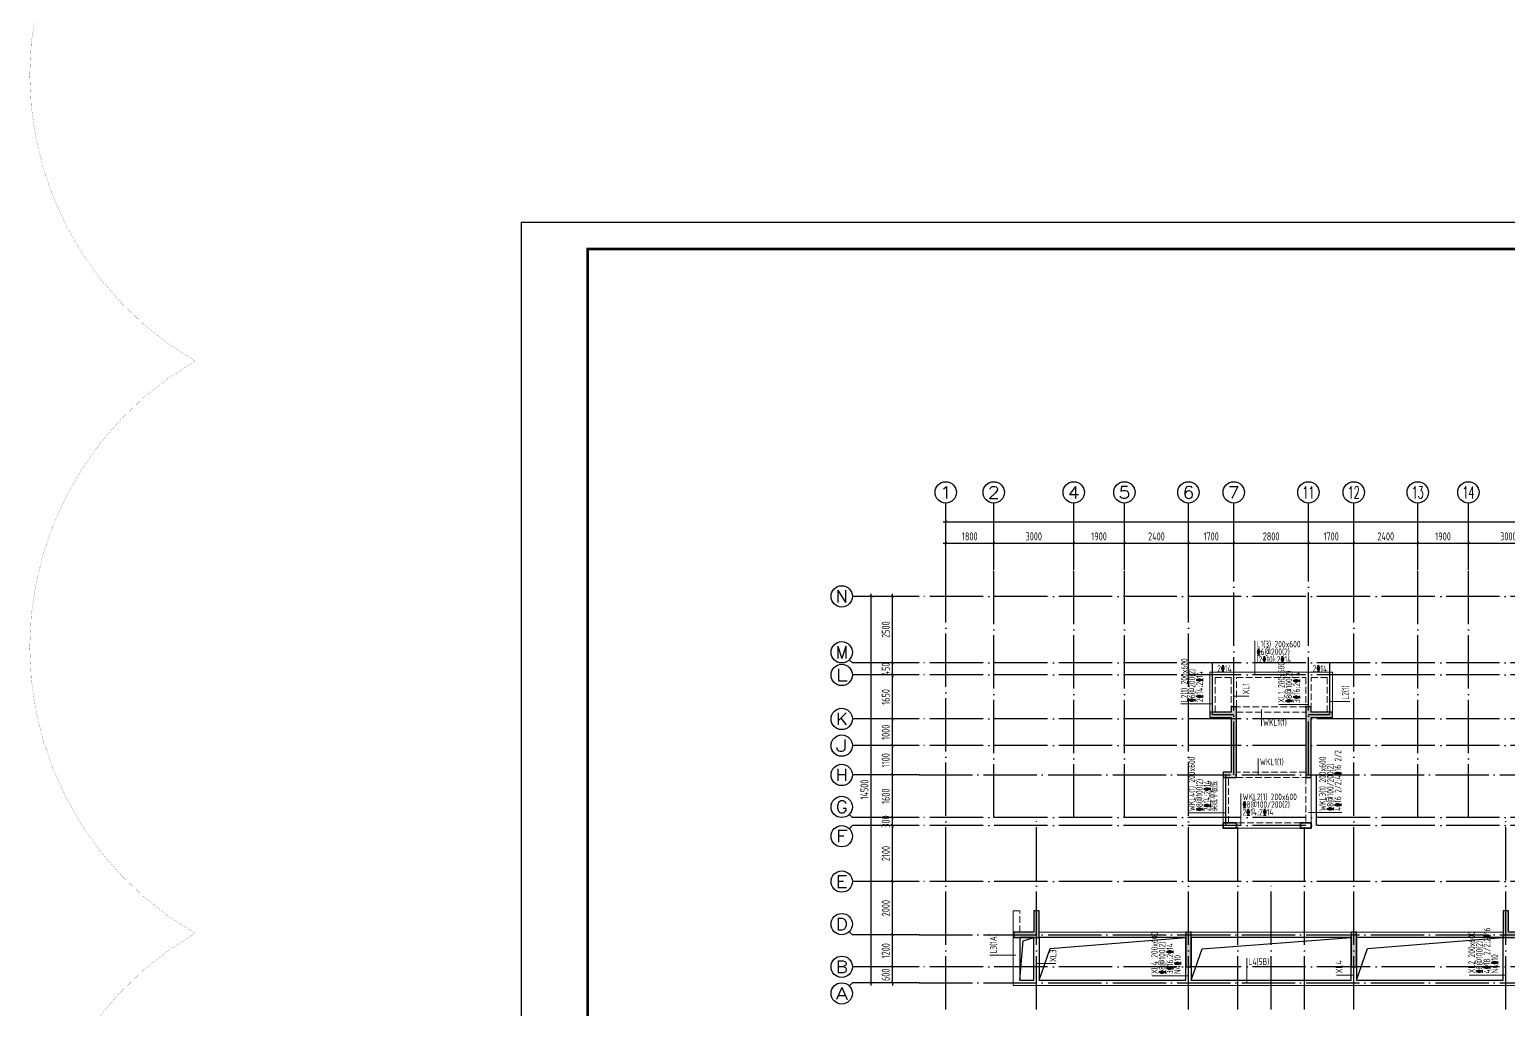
# Model space of a CAD drawing. Extents: x 826826 to 1642106, y -156213 to 399140.
# Drawn here: x 1366577 to 1422033, y -88433 to -51666 of the extents above; entities that cross this region are included whole.
import ezdxf
from ezdxf.enums import TextEntityAlignment as Align

# ---------------------------------------------------------------- set-up
doc = ezdxf.new("R2010")
doc.units = 0
doc.header["$LTSCALE"] = 1000
doc.linetypes.add('DASH', pattern=[0.35, 0.25, -0.1])
doc.linetypes.add('DOTE', pattern=[2.42, 2, -0.2, 0.02, -0.2])
doc.layers.get('0').update_dxf_attribs({"linetype": 'CONTINUOUS'})
doc.layers.get('DEFPOINTS').update_dxf_attribs({"linetype": 'CONTINUOUS'})
for name, color, linetype in [('-TK', 7, 'CONTINUOUS'), ('A-AXIS', 1, 'CONTINUOUS'), ('A-DOTE', 10, 'DOTE'), ('AXIS_TEXT', 4, 'CONTINUOUS'), ('S-D洞口', 4, 'CONTINUOUS'), ('S-L主梁线', 4, 'DASH'), ('S-L梁编号', 6, 'CONTINUOUS'), ('S-L梁配筋', 7, 'CONTINUOUS'), ('S-Q墙填充', 252, 'CONTINUOUS'), ('S-Q墙实线', 6, 'CONTINUOUS'), ('S-Y一般标注', 3, 'CONTINUOUS'), ('S-Z柱实线', 6, 'CONTINUOUS'), ('审核', 1, 'CONTINUOUS')]:
    doc.layers.add(name, color=color, linetype=linetype)
doc.styles.add('_TCH_AXIS', font='COMPLEX', dxfattribs={"bigfont": 'GBCBIG'})
doc.styles.add('COMPLEX', font='COMPLEX')
doc.styles.add('TSSD_DIMENSION', font='Tssdeng.shx', dxfattribs={"width": 0.7, "bigfont": 'tssdchn.shx'})
doc.styles.add('TSSD_REIN', font='tssdeng.shx', dxfattribs={"width": 0.7, "height": 300, "bigfont": 'tssdchn.shx'})
doc.dimstyles.new('TSSD_100_100$0', dxfattribs={"dimtxt": 300, "dimasz": 80, "dimexe": 100, "dimexo": 250, "dimgap": 100, "dimtad": 1, "dimdec": 0, "dimzin": 0, "dimdsep": 46, "dimtxsty": 'TSSD_DIMENSION', "dimblk": 'ARCHTICK', "dimcen": 0, "dimdle": 100, "dimclrd": 3, "dimclre": 3, "dimclrt": 7, "dimadec": 0, "dimazin": 0, "dimtfac": 1, "dimtdec": 0, "dimtix": 1, "dimtmove": 2, "dimatfit": 3, "dimldrblk": 'ARCHTICK', "dimfxl": 0, "dimtolj": 1, "dimtzin": 0, "dimarcsym": 0})

# ---------------------------------------------------------------- blocks, each defined once
blk = doc.blocks.new('_ArchTick')
at = {"color": 0, "linetype": 'ByBlock', "const_width": 0.15}
blk.add_lwpolyline([(-0.5, -0.5), (0.5, 0.5)], dxfattribs=at)
blk = doc.blocks.new('*D888')
at = {"layer": 'DEFPOINTS', "color": 0}
for p in [(2300, 4900), (3300, 4900), (3300, 4300)]:
    blk.add_point(p, dxfattribs=at)
at = {"layer": 'S-Y一般标注', "color": 0, "lineweight": -2}
for p, q in [((2300, 4900), (2300, 5000)), ((3050, 4900), (2200, 4900)), ((2300, 4300), (2300, 4900)), ((3050, 4300), (2200, 4300)), ((2300, 4300), (2300, 4200))]:
    blk.add_line(p, q, dxfattribs=at)
at = {"layer": 'S-Y一般标注', "color": 0, "lineweight": -2, "xscale": 100, "yscale": 100, "zscale": 100}
for p, rotation in [((2300, 4900), 270), ((2300, 4300), 90)]:
    blk.add_blockref('_ArchTick', p, dxfattribs=dict(at, rotation=rotation))
at = {"layer": 'S-Y一般标注', "color": 7, "insert": (2050, 4600), "char_height": 300, "attachment_point": 5, "rotation": 90, "style": 'TSSD_DIMENSION'}
blk.add_mtext('\\A1;600', dxfattribs=at)
blk = doc.blocks.new('*D889')
at = {"layer": 'DEFPOINTS', "color": 0}
for p in [(2300, 6100), (3300, 6100), (3300, 4900)]:
    blk.add_point(p, dxfattribs=at)
at = {"layer": 'S-Y一般标注', "color": 0, "lineweight": -2}
for p, q in [((2300, 4800), (2300, 6200)), ((3050, 6100), (2200, 6100)), ((3050, 4900), (2200, 4900))]:
    blk.add_line(p, q, dxfattribs=at)
at = {"layer": 'S-Y一般标注', "color": 0, "lineweight": -2, "xscale": 100, "yscale": 100, "zscale": 100}
for p, rotation in [((2300, 6100), 90), ((2300, 4900), 270)]:
    blk.add_blockref('_ArchTick', p, dxfattribs=dict(at, rotation=rotation))
at = {"layer": 'S-Y一般标注', "color": 7, "insert": (2050, 5500), "char_height": 300, "attachment_point": 5, "rotation": 90, "style": 'TSSD_DIMENSION'}
blk.add_mtext('\\A1;1200', dxfattribs=at)
blk = doc.blocks.new('*D890')
at = {"layer": 'DEFPOINTS', "color": 0}
for p in [(2300, 8100), (3300, 8100), (3300, 6100)]:
    blk.add_point(p, dxfattribs=at)
at = {"layer": 'S-Y一般标注', "color": 0, "lineweight": -2}
for p, q in [((3050, 8100), (2200, 8100)), ((2300, 6000), (2300, 8200)), ((3050, 6100), (2200, 6100))]:
    blk.add_line(p, q, dxfattribs=at)
at = {"layer": 'S-Y一般标注', "color": 0, "lineweight": -2, "xscale": 100, "yscale": 100, "zscale": 100}
for p, rotation in [((2300, 8100), 90), ((2300, 6100), 270)]:
    blk.add_blockref('_ArchTick', p, dxfattribs=dict(at, rotation=rotation))
at = {"layer": 'S-Y一般标注', "color": 7, "insert": (2050, 7100), "char_height": 300, "attachment_point": 5, "rotation": 90, "style": 'TSSD_DIMENSION'}
blk.add_mtext('\\A1;2000', dxfattribs=at)
blk = doc.blocks.new('*D891')
at = {"layer": 'DEFPOINTS', "color": 0}
for p in [(2300, 10200), (3300, 10200), (3300, 8100)]:
    blk.add_point(p, dxfattribs=at)
at = {"layer": 'S-Y一般标注', "color": 0, "lineweight": -2}
for p, q in [((3050, 10200), (2200, 10200)), ((2300, 8000), (2300, 10300)), ((3050, 8100), (2200, 8100))]:
    blk.add_line(p, q, dxfattribs=at)
at = {"layer": 'S-Y一般标注', "color": 0, "lineweight": -2, "xscale": 100, "yscale": 100, "zscale": 100}
for p, rotation in [((2300, 10200), 90), ((2300, 8100), 270)]:
    blk.add_blockref('_ArchTick', p, dxfattribs=dict(at, rotation=rotation))
at = {"layer": 'S-Y一般标注', "color": 7, "insert": (2050, 9150), "char_height": 300, "attachment_point": 5, "rotation": 90, "style": 'TSSD_DIMENSION'}
blk.add_mtext('\\A1;2100', dxfattribs=at)
blk = doc.blocks.new('*D892')
at = {"layer": 'DEFPOINTS', "color": 0}
for p in [(2300, 10500), (3300, 10500), (3300, 10200)]:
    blk.add_point(p, dxfattribs=at)
at = {"layer": 'S-Y一般标注', "color": 0, "lineweight": -2}
for p, q in [((2300, 10500), (2300, 10600)), ((3050, 10500), (2200, 10500)), ((3050, 10200), (2200, 10200)), ((2300, 10200), (2300, 10500)), ((2300, 10200), (2300, 10100))]:
    blk.add_line(p, q, dxfattribs=at)
at = {"layer": 'S-Y一般标注', "color": 0, "lineweight": -2, "xscale": 100, "yscale": 100, "zscale": 100}
for p, rotation in [((2300, 10500), 270), ((2300, 10200), 90)]:
    blk.add_blockref('_ArchTick', p, dxfattribs=dict(at, rotation=rotation))
at = {"layer": 'S-Y一般标注', "color": 7, "insert": (2050, 10350), "char_height": 300, "attachment_point": 5, "rotation": 90, "style": 'TSSD_DIMENSION'}
blk.add_mtext('\\A1;300', dxfattribs=at)
blk = doc.blocks.new('*D893')
at = {"layer": 'DEFPOINTS', "color": 0}
for p in [(2300, 12100), (3300, 12100), (3300, 10500)]:
    blk.add_point(p, dxfattribs=at)
at = {"layer": 'S-Y一般标注', "color": 0, "lineweight": -2}
for p, q in [((3050, 12100), (2200, 12100)), ((2300, 10400), (2300, 12200)), ((3050, 10500), (2200, 10500))]:
    blk.add_line(p, q, dxfattribs=at)
at = {"layer": 'S-Y一般标注', "color": 0, "lineweight": -2, "xscale": 100, "yscale": 100, "zscale": 100}
for p, rotation in [((2300, 12100), 90), ((2300, 10500), 270)]:
    blk.add_blockref('_ArchTick', p, dxfattribs=dict(at, rotation=rotation))
at = {"layer": 'S-Y一般标注', "color": 7, "insert": (2050, 11300), "char_height": 300, "attachment_point": 5, "rotation": 90, "style": 'TSSD_DIMENSION'}
blk.add_mtext('\\A1;1600', dxfattribs=at)
blk = doc.blocks.new('*D894')
at = {"layer": 'DEFPOINTS', "color": 0}
for p in [(2300, 13200), (3300, 13200), (3300, 12100)]:
    blk.add_point(p, dxfattribs=at)
at = {"layer": 'S-Y一般标注', "color": 0, "lineweight": -2}
for p, q in [((3050, 13200), (2200, 13200)), ((2300, 12000), (2300, 13300)), ((3050, 12100), (2200, 12100))]:
    blk.add_line(p, q, dxfattribs=at)
at = {"layer": 'S-Y一般标注', "color": 0, "lineweight": -2, "xscale": 100, "yscale": 100, "zscale": 100}
for p, rotation in [((2300, 13200), 90), ((2300, 12100), 270)]:
    blk.add_blockref('_ArchTick', p, dxfattribs=dict(at, rotation=rotation))
at = {"layer": 'S-Y一般标注', "color": 7, "insert": (2050, 12650), "char_height": 300, "attachment_point": 5, "rotation": 90, "style": 'TSSD_DIMENSION'}
blk.add_mtext('\\A1;1100', dxfattribs=at)
blk = doc.blocks.new('*D895')
at = {"layer": 'DEFPOINTS', "color": 0}
for p in [(2300, 14200), (3300, 14200), (3300, 13200)]:
    blk.add_point(p, dxfattribs=at)
at = {"layer": 'S-Y一般标注', "color": 0, "lineweight": -2}
for p, q in [((3050, 14200), (2200, 14200)), ((2300, 13100), (2300, 14300)), ((3050, 13200), (2200, 13200))]:
    blk.add_line(p, q, dxfattribs=at)
at = {"layer": 'S-Y一般标注', "color": 0, "lineweight": -2, "xscale": 100, "yscale": 100, "zscale": 100}
for p, rotation in [((2300, 14200), 90), ((2300, 13200), 270)]:
    blk.add_blockref('_ArchTick', p, dxfattribs=dict(at, rotation=rotation))
at = {"layer": 'S-Y一般标注', "color": 7, "insert": (2050, 13700), "char_height": 300, "attachment_point": 5, "rotation": 90, "style": 'TSSD_DIMENSION'}
blk.add_mtext('\\A1;1000', dxfattribs=at)
blk = doc.blocks.new('*D896')
at = {"layer": 'DEFPOINTS', "color": 0}
for p in [(2300, 15850), (3300, 15850), (3300, 14200)]:
    blk.add_point(p, dxfattribs=at)
at = {"layer": 'S-Y一般标注', "color": 0, "lineweight": -2}
for p, q in [((3050, 15850), (2200, 15850)), ((2300, 14100), (2300, 15950)), ((3050, 14200), (2200, 14200))]:
    blk.add_line(p, q, dxfattribs=at)
at = {"layer": 'S-Y一般标注', "color": 0, "lineweight": -2, "xscale": 100, "yscale": 100, "zscale": 100}
for p, rotation in [((2300, 15850), 90), ((2300, 14200), 270)]:
    blk.add_blockref('_ArchTick', p, dxfattribs=dict(at, rotation=rotation))
at = {"layer": 'S-Y一般标注', "color": 7, "insert": (2050, 15025), "char_height": 300, "attachment_point": 5, "rotation": 90, "style": 'TSSD_DIMENSION'}
blk.add_mtext('\\A1;1650', dxfattribs=at)
blk = doc.blocks.new('*D897')
at = {"layer": 'DEFPOINTS', "color": 0}
for p in [(2300, 16300), (3300, 16300), (3300, 15850)]:
    blk.add_point(p, dxfattribs=at)
at = {"layer": 'S-Y一般标注', "color": 0, "lineweight": -2}
for p, q in [((3050, 16300), (2200, 16300)), ((2300, 16300), (2300, 16400)), ((2300, 15850), (2300, 16300)), ((3050, 15850), (2200, 15850)), ((2300, 15850), (2300, 15750))]:
    blk.add_line(p, q, dxfattribs=at)
at = {"layer": 'S-Y一般标注', "color": 0, "lineweight": -2, "xscale": 100, "yscale": 100, "zscale": 100}
for p, rotation in [((2300, 16300), 270), ((2300, 15850), 90)]:
    blk.add_blockref('_ArchTick', p, dxfattribs=dict(at, rotation=rotation))
at = {"layer": 'S-Y一般标注', "color": 7, "insert": (2050, 16075), "char_height": 300, "attachment_point": 5, "rotation": 90, "style": 'TSSD_DIMENSION'}
blk.add_mtext('\\A1;450', dxfattribs=at)
blk = doc.blocks.new('*D898')
at = {"layer": 'DEFPOINTS', "color": 0}
for p in [(2300, 18800), (3300, 18800), (3300, 16300)]:
    blk.add_point(p, dxfattribs=at)
at = {"layer": 'S-Y一般标注', "color": 0, "lineweight": -2}
for p, q in [((2300, 16200), (2300, 18900)), ((3050, 18800), (2200, 18800)), ((3050, 16300), (2200, 16300))]:
    blk.add_line(p, q, dxfattribs=at)
at = {"layer": 'S-Y一般标注', "color": 0, "lineweight": -2, "xscale": 100, "yscale": 100, "zscale": 100}
for p, rotation in [((2300, 18800), 90), ((2300, 16300), 270)]:
    blk.add_blockref('_ArchTick', p, dxfattribs=dict(at, rotation=rotation))
at = {"layer": 'S-Y一般标注', "color": 7, "insert": (2050, 17550), "char_height": 300, "attachment_point": 5, "rotation": 90, "style": 'TSSD_DIMENSION'}
blk.add_mtext('\\A1;2500', dxfattribs=at)
blk = doc.blocks.new('*D899')
at = {"layer": 'DEFPOINTS', "color": 0}
for p in [(1500, 18800), (3300, 18800), (3300, 4300)]:
    blk.add_point(p, dxfattribs=at)
at = {"layer": 'S-Y一般标注', "color": 0, "lineweight": -2}
for p, q in [((1500, 4200), (1500, 18900)), ((3050, 18800), (1400, 18800)), ((3050, 4300), (1400, 4300))]:
    blk.add_line(p, q, dxfattribs=at)
at = {"layer": 'S-Y一般标注', "color": 0, "lineweight": -2, "xscale": 100, "yscale": 100, "zscale": 100}
for p, rotation in [((1500, 18800), 90), ((1500, 4300), 270)]:
    blk.add_blockref('_ArchTick', p, dxfattribs=dict(at, rotation=rotation))
at = {"layer": 'S-Y一般标注', "color": 7, "insert": (1250, 11550), "char_height": 300, "attachment_point": 5, "rotation": 90, "style": 'TSSD_DIMENSION'}
blk.add_mtext('\\A1;14500', dxfattribs=at)
blk = doc.blocks.new('*D900')
at = {"layer": 'DEFPOINTS', "color": 0}
for p in [(6100, 20800), (4300, 19800), (6100, 19800)]:
    blk.add_point(p, dxfattribs=at)
at = {"layer": 'S-Y一般标注', "color": 0, "lineweight": -2}
for p, q in [((4200, 20800), (6200, 20800)), ((4300, 20050), (4300, 20900)), ((6100, 20050), (6100, 20900))]:
    blk.add_line(p, q, dxfattribs=at)
at = {"layer": 'S-Y一般标注', "color": 0, "lineweight": -2, "xscale": 100, "yscale": 100, "zscale": 100, "rotation": 180}
blk.add_blockref('_ArchTick', (4300, 20800), dxfattribs=at)
at = {"layer": 'S-Y一般标注', "color": 0, "lineweight": -2, "xscale": 100, "yscale": 100, "zscale": 100}
blk.add_blockref('_ArchTick', (6100, 20800), dxfattribs=at)
at = {"layer": 'S-Y一般标注', "color": 7, "insert": (5200, 21050), "char_height": 300, "attachment_point": 5, "style": 'TSSD_DIMENSION'}
blk.add_mtext('\\A1;1800', dxfattribs=at)
blk = doc.blocks.new('*D901')
at = {"layer": 'DEFPOINTS', "color": 0}
for p in [(9100, 20800), (6100, 19800), (9100, 19800)]:
    blk.add_point(p, dxfattribs=at)
at = {"layer": 'S-Y一般标注', "color": 0, "lineweight": -2}
for p, q in [((6000, 20800), (9200, 20800)), ((6100, 20050), (6100, 20900)), ((9100, 20050), (9100, 20900))]:
    blk.add_line(p, q, dxfattribs=at)
at = {"layer": 'S-Y一般标注', "color": 0, "lineweight": -2, "xscale": 100, "yscale": 100, "zscale": 100, "rotation": 180}
blk.add_blockref('_ArchTick', (6100, 20800), dxfattribs=at)
at = {"layer": 'S-Y一般标注', "color": 0, "lineweight": -2, "xscale": 100, "yscale": 100, "zscale": 100}
blk.add_blockref('_ArchTick', (9100, 20800), dxfattribs=at)
at = {"layer": 'S-Y一般标注', "color": 7, "insert": (7600, 21050), "char_height": 300, "attachment_point": 5, "style": 'TSSD_DIMENSION'}
blk.add_mtext('\\A1;3000', dxfattribs=at)
blk = doc.blocks.new('*D902')
at = {"layer": 'DEFPOINTS', "color": 0}
for p in [(11000, 20800), (9100, 19800), (11000, 19800)]:
    blk.add_point(p, dxfattribs=at)
at = {"layer": 'S-Y一般标注', "color": 0, "lineweight": -2}
for p, q in [((9000, 20800), (11100, 20800)), ((9100, 20050), (9100, 20900)), ((11000, 20050), (11000, 20900))]:
    blk.add_line(p, q, dxfattribs=at)
at = {"layer": 'S-Y一般标注', "color": 0, "lineweight": -2, "xscale": 100, "yscale": 100, "zscale": 100, "rotation": 180}
blk.add_blockref('_ArchTick', (9100, 20800), dxfattribs=at)
at = {"layer": 'S-Y一般标注', "color": 0, "lineweight": -2, "xscale": 100, "yscale": 100, "zscale": 100}
blk.add_blockref('_ArchTick', (11000, 20800), dxfattribs=at)
at = {"layer": 'S-Y一般标注', "color": 7, "insert": (10050, 21050), "char_height": 300, "attachment_point": 5, "style": 'TSSD_DIMENSION'}
blk.add_mtext('\\A1;1900', dxfattribs=at)
blk = doc.blocks.new('*D903')
at = {"layer": 'DEFPOINTS', "color": 0}
for p in [(13400, 20800), (11000, 19800), (13400, 19800)]:
    blk.add_point(p, dxfattribs=at)
at = {"layer": 'S-Y一般标注', "color": 0, "lineweight": -2}
for p, q in [((10900, 20800), (13500, 20800)), ((11000, 20050), (11000, 20900)), ((13400, 20050), (13400, 20900))]:
    blk.add_line(p, q, dxfattribs=at)
at = {"layer": 'S-Y一般标注', "color": 0, "lineweight": -2, "xscale": 100, "yscale": 100, "zscale": 100, "rotation": 180}
blk.add_blockref('_ArchTick', (11000, 20800), dxfattribs=at)
at = {"layer": 'S-Y一般标注', "color": 0, "lineweight": -2, "xscale": 100, "yscale": 100, "zscale": 100}
blk.add_blockref('_ArchTick', (13400, 20800), dxfattribs=at)
at = {"layer": 'S-Y一般标注', "color": 7, "insert": (12200, 21050), "char_height": 300, "attachment_point": 5, "style": 'TSSD_DIMENSION'}
blk.add_mtext('\\A1;2400', dxfattribs=at)
blk = doc.blocks.new('*D904')
at = {"layer": 'DEFPOINTS', "color": 0}
for p in [(15100, 20800), (13400, 19800), (15100, 19800)]:
    blk.add_point(p, dxfattribs=at)
at = {"layer": 'S-Y一般标注', "color": 0, "lineweight": -2}
for p, q in [((13300, 20800), (15200, 20800)), ((13400, 20050), (13400, 20900)), ((15100, 20050), (15100, 20900))]:
    blk.add_line(p, q, dxfattribs=at)
at = {"layer": 'S-Y一般标注', "color": 0, "lineweight": -2, "xscale": 100, "yscale": 100, "zscale": 100, "rotation": 180}
blk.add_blockref('_ArchTick', (13400, 20800), dxfattribs=at)
at = {"layer": 'S-Y一般标注', "color": 0, "lineweight": -2, "xscale": 100, "yscale": 100, "zscale": 100}
blk.add_blockref('_ArchTick', (15100, 20800), dxfattribs=at)
at = {"layer": 'S-Y一般标注', "color": 7, "insert": (14250, 21050), "char_height": 300, "attachment_point": 5, "style": 'TSSD_DIMENSION'}
blk.add_mtext('\\A1;1700', dxfattribs=at)
blk = doc.blocks.new('*D905')
at = {"layer": 'DEFPOINTS', "color": 0}
for p in [(17900, 20800), (15100, 19800), (17900, 19800)]:
    blk.add_point(p, dxfattribs=at)
at = {"layer": 'S-Y一般标注', "color": 0, "lineweight": -2}
for p, q in [((15000, 20800), (18000, 20800)), ((15100, 20050), (15100, 20900)), ((17900, 20050), (17900, 20900))]:
    blk.add_line(p, q, dxfattribs=at)
at = {"layer": 'S-Y一般标注', "color": 0, "lineweight": -2, "xscale": 100, "yscale": 100, "zscale": 100, "rotation": 180}
blk.add_blockref('_ArchTick', (15100, 20800), dxfattribs=at)
at = {"layer": 'S-Y一般标注', "color": 0, "lineweight": -2, "xscale": 100, "yscale": 100, "zscale": 100}
blk.add_blockref('_ArchTick', (17900, 20800), dxfattribs=at)
at = {"layer": 'S-Y一般标注', "color": 7, "insert": (16500, 21050), "char_height": 300, "attachment_point": 5, "style": 'TSSD_DIMENSION'}
blk.add_mtext('\\A1;2800', dxfattribs=at)
blk = doc.blocks.new('*D906')
at = {"layer": 'DEFPOINTS', "color": 0}
for p in [(19600, 20800), (17900, 19800), (19600, 19800)]:
    blk.add_point(p, dxfattribs=at)
at = {"layer": 'S-Y一般标注', "color": 0, "lineweight": -2}
for p, q in [((17800, 20800), (19700, 20800)), ((17900, 20050), (17900, 20900)), ((19600, 20050), (19600, 20900))]:
    blk.add_line(p, q, dxfattribs=at)
at = {"layer": 'S-Y一般标注', "color": 0, "lineweight": -2, "xscale": 100, "yscale": 100, "zscale": 100, "rotation": 180}
blk.add_blockref('_ArchTick', (17900, 20800), dxfattribs=at)
at = {"layer": 'S-Y一般标注', "color": 0, "lineweight": -2, "xscale": 100, "yscale": 100, "zscale": 100}
blk.add_blockref('_ArchTick', (19600, 20800), dxfattribs=at)
at = {"layer": 'S-Y一般标注', "color": 7, "insert": (18750, 21050), "char_height": 300, "attachment_point": 5, "style": 'TSSD_DIMENSION'}
blk.add_mtext('\\A1;1700', dxfattribs=at)
blk = doc.blocks.new('*D907')
at = {"layer": 'DEFPOINTS', "color": 0}
for p in [(22000, 20800), (19600, 19800), (22000, 19800)]:
    blk.add_point(p, dxfattribs=at)
at = {"layer": 'S-Y一般标注', "color": 0, "lineweight": -2}
for p, q in [((19500, 20800), (22100, 20800)), ((19600, 20050), (19600, 20900)), ((22000, 20050), (22000, 20900))]:
    blk.add_line(p, q, dxfattribs=at)
at = {"layer": 'S-Y一般标注', "color": 0, "lineweight": -2, "xscale": 100, "yscale": 100, "zscale": 100, "rotation": 180}
blk.add_blockref('_ArchTick', (19600, 20800), dxfattribs=at)
at = {"layer": 'S-Y一般标注', "color": 0, "lineweight": -2, "xscale": 100, "yscale": 100, "zscale": 100}
blk.add_blockref('_ArchTick', (22000, 20800), dxfattribs=at)
at = {"layer": 'S-Y一般标注', "color": 7, "insert": (20800, 21050), "char_height": 300, "attachment_point": 5, "style": 'TSSD_DIMENSION'}
blk.add_mtext('\\A1;2400', dxfattribs=at)
blk = doc.blocks.new('*D908')
at = {"layer": 'DEFPOINTS', "color": 0}
for p in [(23900, 20800), (22000, 19800), (23900, 19800)]:
    blk.add_point(p, dxfattribs=at)
at = {"layer": 'S-Y一般标注', "color": 0, "lineweight": -2}
for p, q in [((21900, 20800), (24000, 20800)), ((22000, 20050), (22000, 20900)), ((23900, 20050), (23900, 20900))]:
    blk.add_line(p, q, dxfattribs=at)
at = {"layer": 'S-Y一般标注', "color": 0, "lineweight": -2, "xscale": 100, "yscale": 100, "zscale": 100, "rotation": 180}
blk.add_blockref('_ArchTick', (22000, 20800), dxfattribs=at)
at = {"layer": 'S-Y一般标注', "color": 0, "lineweight": -2, "xscale": 100, "yscale": 100, "zscale": 100}
blk.add_blockref('_ArchTick', (23900, 20800), dxfattribs=at)
at = {"layer": 'S-Y一般标注', "color": 7, "insert": (22950, 21050), "char_height": 300, "attachment_point": 5, "style": 'TSSD_DIMENSION'}
blk.add_mtext('\\A1;1900', dxfattribs=at)
blk = doc.blocks.new('*D909')
at = {"layer": 'DEFPOINTS', "color": 0}
for p in [(26900, 20800), (23900, 19800), (26900, 19800)]:
    blk.add_point(p, dxfattribs=at)
at = {"layer": 'S-Y一般标注', "color": 0, "lineweight": -2}
for p, q in [((23800, 20800), (27000, 20800)), ((23900, 20050), (23900, 20900)), ((26900, 20050), (26900, 20900))]:
    blk.add_line(p, q, dxfattribs=at)
at = {"layer": 'S-Y一般标注', "color": 0, "lineweight": -2, "xscale": 100, "yscale": 100, "zscale": 100, "rotation": 180}
blk.add_blockref('_ArchTick', (23900, 20800), dxfattribs=at)
at = {"layer": 'S-Y一般标注', "color": 0, "lineweight": -2, "xscale": 100, "yscale": 100, "zscale": 100}
blk.add_blockref('_ArchTick', (26900, 20800), dxfattribs=at)
at = {"layer": 'S-Y一般标注', "color": 7, "insert": (25400, 21050), "char_height": 300, "attachment_point": 5, "style": 'TSSD_DIMENSION'}
blk.add_mtext('\\A1;3000', dxfattribs=at)
blk = doc.blocks.new('*D911')
at = {"layer": 'DEFPOINTS', "color": 0}
for p in [(53100, 21600), (4300, 19800), (53100, 19800)]:
    blk.add_point(p, dxfattribs=at)
at = {"layer": 'S-Y一般标注', "color": 0, "lineweight": -2}
for p, q in [((4300, 20050), (4300, 21700)), ((53100, 20050), (53100, 21700)), ((4200, 21600), (53200, 21600))]:
    blk.add_line(p, q, dxfattribs=at)
at = {"layer": 'S-Y一般标注', "color": 0, "lineweight": -2, "xscale": 100, "yscale": 100, "zscale": 100, "rotation": 180}
blk.add_blockref('_ArchTick', (4300, 21600), dxfattribs=at)
at = {"layer": 'S-Y一般标注', "color": 0, "lineweight": -2, "xscale": 100, "yscale": 100, "zscale": 100}
blk.add_blockref('_ArchTick', (53100, 21600), dxfattribs=at)
at = {"layer": 'S-Y一般标注', "color": 7, "insert": (28700, 21850), "char_height": 300, "attachment_point": 5, "style": 'TSSD_DIMENSION'}
blk.add_mtext('\\A1;48800', dxfattribs=at)
blk = doc.blocks.new('_AXISO')
blk.add_circle((0, 0), 0.5)
at = {"layer": 'AXIS_TEXT', "style": 'COMPLEX', "width": 1.041667}
blk.add_attdef('A', text='', height=0.56, dxfattribs=at).set_placement((-0.25, -0.28), (0.25, -0.28), align=Align.FIT)
blk = doc.blocks.new('A1')
blk.add_lwpolyline([(0, 59400), (0, 0), (84100, 0), (84100, 59400)], close=True)
at = {"const_width": 100}
blk.add_lwpolyline([(2500, 58400), (2500, 1000), (83100, 1000), (83100, 58400)], close=True, dxfattribs=at)
blk = doc.blocks.new('20210801.08533475')
at = {"layer": 'A-AXIS'}
for p, q in [((4300, 19800), (4300, 22300)), ((6100, 19800), (6100, 22300)), ((9100, 19800), (9100, 22300)), ((11000, 19800), (11000, 22300)), ((13400, 19800), (13400, 22300)), ((15100, 19800), (15100, 22300)), ((17900, 19800), (17900, 22300)), ((19600, 19800), (19600, 22300)), ((22000, 19800), (22000, 22300)), ((23900, 19800), (23900, 22300)), ((3300, 18800), (800, 18800)), ((682.8, 16417.2), (800, 16300)), ((3300, 16300), (800, 16300)), ((3300, 15850), (800, 15850)), ((3300, 14200), (800, 14200)), ((3300, 13200), (800, 13200)), ((3300, 12100), (800, 12100)), ((682.8, 10617.2), (800, 10500)), ((682.8, 10082.8), (800, 10200)), ((3300, 10500), (800, 10500)), ((3300, 10200), (800, 10200)), ((3300, 8100), (800, 8100)), ((682.8, 6217.2), (800, 6100)), ((3300, 6100), (800, 6100)), ((3300, 4900), (800, 4900)), ((682.8, 4182.8), (800, 4300)), ((3300, 4300), (800, 4300))]:
    blk.add_line(p, q, dxfattribs=at)
at = {"layer": 'A-DOTE'}
for p, q in [((4300, 3300), (4300, 19800)), ((6100, 10500), (6100, 19800)), ((9100, 10500), (9100, 19800)), ((11000, 10500), (11000, 19800)), ((13400, 3300), (13400, 19800)), ((15100, 12100), (15100, 19800)), ((17900, 12100), (17900, 19800)), ((19600, 3300), (19600, 19800)), ((22000, 10500), (22000, 19800)), ((23900, 10500), (23900, 19800)), ((54100, 18800), (3300, 18800)), ((54100, 16300), (3300, 16300)), ((14300, 14350), (14300, 16300)), ((18700, 14350), (18700, 16300)), ((54100, 15850), (3300, 15850)), ((54100, 14200), (3300, 14200)), ((15100, 14350), (14300, 14350)), ((18700, 14350), (17900, 14350)), ((54100, 13200), (3300, 13200)), ((3300, 12100), (54100, 12100)), ((14800, 10200), (14800, 12100)), ((18200, 10200), (18200, 12100)), ((54100, 10500), (3300, 10500)), ((54100, 10200), (3300, 10200)), ((7700, 3300), (7700, 10500)), ((15250, 3300), (15250, 10200)), ((17750, 3300), (17750, 10200)), ((25300, 3300), (25300, 10500)), ((54100, 8100), (3300, 8100)), ((16500, 3300), (16500, 8100)), ((3300, 6100), (54100, 6100)), ((54100, 4900), (3300, 4900)), ((3300, 4300), (54100, 4300))]:
    blk.add_line(p, q, dxfattribs=at)
at = {"layer": 'A-AXIS'}
ref = blk.add_blockref('_AXISO', (4300, 22700), dxfattribs=dict(at, xscale=800, yscale=800, zscale=800))
ref.add_attrib('A', '1', dxfattribs={"layer": 'AXIS_TEXT', "height": 452.5, "style": '_TCH_AXIS', "width": 2.333333}).set_placement((4073.7, 22473.7), (4526.3, 22473.7), align=Align.FIT)
ref = blk.add_blockref('_AXISO', (6100, 22700), dxfattribs=dict(at, xscale=800, yscale=800, zscale=800))
ref.add_attrib('A', '2', dxfattribs={"layer": 'AXIS_TEXT', "height": 452.5, "style": '_TCH_AXIS', "width": 1.5}).set_placement((5873.7, 22473.7), (6326.3, 22473.7), align=Align.FIT)
ref = blk.add_blockref('_AXISO', (9100, 22700), dxfattribs=dict(at, xscale=800, yscale=800, zscale=800))
ref.add_attrib('A', '4', dxfattribs={"layer": 'AXIS_TEXT', "height": 452.5, "style": '_TCH_AXIS', "width": 1.3125}).set_placement((8873.7, 22473.7), (9326.3, 22473.7), align=Align.FIT)
ref = blk.add_blockref('_AXISO', (11000, 22700), dxfattribs=dict(at, xscale=800, yscale=800, zscale=800))
ref.add_attrib('A', '5', dxfattribs={"layer": 'AXIS_TEXT', "height": 452.5, "style": '_TCH_AXIS', "width": 1.5}).set_placement((10773.7, 22473.7), (11226.3, 22473.7), align=Align.FIT)
ref = blk.add_blockref('_AXISO', (13400, 22700), dxfattribs=dict(at, xscale=800, yscale=800, zscale=800))
ref.add_attrib('A', '6', dxfattribs={"layer": 'AXIS_TEXT', "height": 452.5, "style": '_TCH_AXIS', "width": 1.5}).set_placement((13173.7, 22473.7), (13626.3, 22473.7), align=Align.FIT)
ref = blk.add_blockref('_AXISO', (15100, 22700), dxfattribs=dict(at, xscale=800, yscale=800, zscale=800))
ref.add_attrib('A', '7', dxfattribs={"layer": 'AXIS_TEXT', "height": 452.5, "style": '_TCH_AXIS', "width": 1.5}).set_placement((14873.7, 22473.7), (15326.3, 22473.7), align=Align.FIT)
ref = blk.add_blockref('_AXISO', (17900, 22700), dxfattribs=dict(at, xscale=800, yscale=800, zscale=800))
ref.add_attrib('A', '11', dxfattribs={"layer": 'AXIS_TEXT', "height": 452.55, "style": '_TCH_AXIS', "width": 0.875}).set_placement((17673.7, 22473.7), (18126.3, 22473.7), align=Align.FIT)
ref = blk.add_blockref('_AXISO', (19600, 22700), dxfattribs=dict(at, xscale=800, yscale=800, zscale=800))
ref.add_attrib('A', '12', dxfattribs={"layer": 'AXIS_TEXT', "height": 452.55, "style": '_TCH_AXIS', "width": 0.724138}).set_placement((19373.7, 22473.7), (19826.3, 22473.7), align=Align.FIT)
ref = blk.add_blockref('_AXISO', (22000, 22700), dxfattribs=dict(at, xscale=800, yscale=800, zscale=800))
ref.add_attrib('A', '13', dxfattribs={"layer": 'AXIS_TEXT', "height": 452.55, "style": '_TCH_AXIS', "width": 0.724138}).set_placement((21773.7, 22473.7), (22226.3, 22473.7), align=Align.FIT)
ref = blk.add_blockref('_AXISO', (23900, 22700), dxfattribs=dict(at, xscale=800, yscale=800, zscale=800))
ref.add_attrib('A', '14', dxfattribs={"layer": 'AXIS_TEXT', "height": 452.55, "style": '_TCH_AXIS', "width": 0.677419}).set_placement((23673.7, 22473.7), (24126.3, 22473.7), align=Align.FIT)
ref = blk.add_blockref('_AXISO', (400, 18800), dxfattribs=dict(at, xscale=800, yscale=800, zscale=800))
ref.add_attrib('A', 'N', dxfattribs={"layer": 'AXIS_TEXT', "height": 452.5, "style": '_TCH_AXIS', "width": 1.105263}).set_placement((173.7, 18573.7), (626.3, 18573.7), align=Align.FIT)
ref = blk.add_blockref('_AXISO', (400, 16700), dxfattribs=dict(at, xscale=800, yscale=800, zscale=800))
ref.add_attrib('A', 'M', dxfattribs={"layer": 'AXIS_TEXT', "height": 452.5, "style": '_TCH_AXIS'}).set_placement((173.7, 16473.7), (626.3, 16473.7), align=Align.FIT)
ref = blk.add_blockref('_AXISO', (400, 15850), dxfattribs=dict(at, xscale=800, yscale=800, zscale=800))
ref.add_attrib('A', 'L', dxfattribs={"layer": 'AXIS_TEXT', "height": 452.5, "style": '_TCH_AXIS', "width": 1.4}).set_placement((173.7, 15623.7), (626.3, 15623.7), align=Align.FIT)
ref = blk.add_blockref('_AXISO', (400, 14200), dxfattribs=dict(at, xscale=800, yscale=800, zscale=800))
ref.add_attrib('A', 'K', dxfattribs={"layer": 'AXIS_TEXT', "height": 452.5, "style": '_TCH_AXIS', "width": 1.105263}).set_placement((173.7, 13973.7), (626.3, 13973.7), align=Align.FIT)
ref = blk.add_blockref('_AXISO', (400, 13200), dxfattribs=dict(at, xscale=800, yscale=800, zscale=800))
ref.add_attrib('A', 'J', dxfattribs={"layer": 'AXIS_TEXT', "height": 452.5, "style": '_TCH_AXIS', "width": 1.909091}).set_placement((173.7, 12973.7), (626.3, 12973.7), align=Align.FIT)
ref = blk.add_blockref('_AXISO', (400, 12100), dxfattribs=dict(at, xscale=800, yscale=800, zscale=800))
ref.add_attrib('A', 'H', dxfattribs={"layer": 'AXIS_TEXT', "height": 452.5, "style": '_TCH_AXIS', "width": 1.05}).set_placement((173.7, 11873.7), (626.3, 11873.7), align=Align.FIT)
ref = blk.add_blockref('_AXISO', (400, 10900), dxfattribs=dict(at, xscale=800, yscale=800, zscale=800))
ref.add_attrib('A', 'G', dxfattribs={"layer": 'AXIS_TEXT', "height": 452.5, "style": '_TCH_AXIS', "width": 1.166667}).set_placement((173.7, 10673.7), (626.3, 10673.7), align=Align.FIT)
ref = blk.add_blockref('_AXISO', (400, 9800), dxfattribs=dict(at, xscale=800, yscale=800, zscale=800))
ref.add_attrib('A', 'F', dxfattribs={"layer": 'AXIS_TEXT', "height": 452.5, "style": '_TCH_AXIS', "width": 1.3125}).set_placement((173.7, 9573.7), (626.3, 9573.7), align=Align.FIT)
ref = blk.add_blockref('_AXISO', (400, 8100), dxfattribs=dict(at, xscale=800, yscale=800, zscale=800))
ref.add_attrib('A', 'E', dxfattribs={"layer": 'AXIS_TEXT', "height": 452.5, "style": '_TCH_AXIS', "width": 1.3125}).set_placement((173.7, 7873.7), (626.3, 7873.7), align=Align.FIT)
ref = blk.add_blockref('_AXISO', (400, 6500), dxfattribs=dict(at, xscale=800, yscale=800, zscale=800))
ref.add_attrib('A', 'D', dxfattribs={"layer": 'AXIS_TEXT', "height": 452.5, "style": '_TCH_AXIS', "width": 1.235294}).set_placement((173.7, 6273.7), (626.3, 6273.7), align=Align.FIT)
ref = blk.add_blockref('_AXISO', (400, 4900), dxfattribs=dict(at, xscale=800, yscale=800, zscale=800))
ref.add_attrib('A', 'B', dxfattribs={"layer": 'AXIS_TEXT', "height": 452.5, "style": '_TCH_AXIS', "width": 1.235294}).set_placement((173.7, 4673.7), (626.3, 4673.7), align=Align.FIT)
ref = blk.add_blockref('_AXISO', (400, 3900), dxfattribs=dict(at, xscale=800, yscale=800, zscale=800))
ref.add_attrib('A', 'A', dxfattribs={"layer": 'AXIS_TEXT', "height": 452.5, "style": '_TCH_AXIS', "width": 1.166667}).set_placement((173.7, 3673.7), (626.3, 3673.7), align=Align.FIT)
at = {"layer": 'S-Y一般标注'}
for p1, p2, distance, picture, middle in [((4300, 19800), (53100, 19800), 1800, '*D911', (28700, 21850)), ((4300, 19800), (6100, 19800), 1000, '*D900', (5200, 21050)), ((6100, 19800), (9100, 19800), 1000, '*D901', (7600, 21050)), ((9100, 19800), (11000, 19800), 1000, '*D902', (10050, 21050)), ((11000, 19800), (13400, 19800), 1000, '*D903', (12200, 21050)), ((13400, 19800), (15100, 19800), 1000, '*D904', (14250, 21050)), ((15100, 19800), (17900, 19800), 1000, '*D905', (16500, 21050)), ((17900, 19800), (19600, 19800), 1000, '*D906', (18750, 21050)), ((19600, 19800), (22000, 19800), 1000, '*D907', (20800, 21050)), ((22000, 19800), (23900, 19800), 1000, '*D908', (22950, 21050)), ((23900, 19800), (26900, 19800), 1000, '*D909', (25400, 21050)), ((3300, 4300), (3300, 18800), 1800, '*D899', (1250, 11550)), ((3300, 16300), (3300, 18800), 1000, '*D898', (2050, 17550)), ((3300, 15850), (3300, 16300), 1000, '*D897', (2050, 16075)), ((3300, 14200), (3300, 15850), 1000, '*D896', (2050, 15025)), ((3300, 13200), (3300, 14200), 1000, '*D895', (2050, 13700)), ((3300, 12100), (3300, 13200), 1000, '*D894', (2050, 12650)), ((3300, 10500), (3300, 12100), 1000, '*D893', (2050, 11300)), ((3300, 10200), (3300, 10500), 1000, '*D892', (2050, 10350)), ((3300, 8100), (3300, 10200), 1000, '*D891', (2050, 9150)), ((3300, 6100), (3300, 8100), 1000, '*D890', (2050, 7100)), ((3300, 4900), (3300, 6100), 1000, '*D889', (2050, 5500)), ((3300, 4300), (3300, 4900), 1000, '*D888', (2050, 4600))]:
    dim = blk.add_aligned_dim(p1=p1, p2=p2, distance=distance, dimstyle='TSSD_100_100$0', override={"dimasz": 100, "dimclrd": 0, "dimclre": 0}, dxfattribs=at)
    dim.commit()
    dim.dimension.update_dxf_attribs({"geometry": picture, "text_midpoint": middle})

msp = doc.modelspace()

# ---------------------------------------------------------------- hatches: boundary and pattern name
at = {"layer": 'S-Q墙填充'}
h = msp.add_hatch(color=252, dxfattribs=at)
h.dxf.hatch_style = 1
h.paths.add_polyline_path([(1411631.58, -77282.5), (1410833.04, -77282.5), (1410833.04, -77482.5), (1411631.58, -77482.5), (1411631.58, -79532.51), (1411333.05, -79532.51), (1411333.05, -79732.51), (1411831.58, -79732.51), (1411831.58, -77382.5), (1411831.58, -77082.5), (1411631.58, -77082.5)])
h = msp.add_hatch(color=252, dxfattribs=at)
h.dxf.hatch_style = 1
h.paths.add_polyline_path([(1414633.04, -77282.5), (1414633.04, -77082.5), (1414433.04, -77082.5), (1414433.04, -77382.5), (1414433.04, -79732.51), (1414633.04, -79732.51), (1414633.04, -77482.5), (1415433.04, -77482.5), (1415433.04, -77282.5)])
h = msp.add_hatch(color=252, dxfattribs=at)
h.dxf.hatch_style = 1
h.paths.add_polyline_path([(1404233.04, -84732.5), (1404233.04, -85532.5), (1403483.05, -85532.51), (1403483.04, -85732.51), (1404433.04, -85732.5), (1404433.04, -84732.5)])
h = msp.add_hatch(color=252, dxfattribs=at)
h.dxf.hatch_style = 1
h.paths.add_polyline_path([(1421833.04, -85732.5), (1422683.04, -85732.5), (1422783.04, -85732.5), (1422783.04, -85532.5), (1422683.04, -85532.5), (1422033.04, -85532.5), (1422033.04, -84732.5), (1421833.04, -84732.5)])
h = msp.add_hatch(color=252, dxfattribs=at)
h.dxf.hatch_style = 1
h.paths.add_polyline_path([(1410133.04, -86832.5), (1410133.04, -85532.5), (1409933.04, -85532.5), (1409933.04, -86832.5)])
h = msp.add_hatch(color=252, dxfattribs=at)
h.dxf.hatch_style = 1
h.paths.add_polyline_path([(1416333.04, -86832.5), (1416333.04, -85532.5), (1416133.04, -85532.5), (1416133.04, -86832.5)])

# ---------------------------------------------------------------- linework, layer by layer
at = {"layer": 'S-D洞口', "color": 5}
for points in [[(1403707.82, -87332.51), (1404233.04, -87332.51), (1404233.04, -85732.5), (1403707.82, -85732.5), (1403707.82, -87332.51), (1403839.62, -85864.31), (1404233.04, -85732.5)], [(1404433.04, -87332.51), (1409933.04, -87332.51), (1409933.04, -85732.5), (1404433.04, -85732.5), (1404433.04, -87332.51), (1404846.19, -86145.65), (1409933.04, -85732.5)], [(1410133.04, -87332.51), (1416133.04, -87332.51), (1416133.04, -85732.5), (1410133.04, -85732.5), (1410133.04, -87332.51), (1410554.1, -86153.56), (1416133.04, -85732.5)], [(1416333.04, -87332.51), (1421833.04, -87332.51), (1421833.04, -85732.5), (1416333.04, -85732.5), (1416333.04, -87332.51), (1416746.19, -86145.65), (1421833.04, -85732.5)]]:
    msp.add_lwpolyline(points, dxfattribs=at)
at = {"layer": 'S-L主梁线', "linetype": 'ByBlock', "lineweight": 18}
for p, q in [((1410833.04, -75782.5), (1410833.04, -77282.5)), ((1411733.04, -75782.5), (1410833.04, -75782.5)), ((1414533.04, -75782.5), (1411733.04, -75782.5)), ((1415433.04, -75782.5), (1414533.04, -75782.5)), ((1415433.04, -77282.5), (1415433.04, -75782.5)), ((1411333.05, -79732.51), (1411333.05, -81432.51)), ((1414633.04, -81432.51), (1414633.04, -79632.51)), ((1411833.05, -81632.51), (1414233.04, -81632.51)), ((1403458.04, -84732.49), (1403457.96, -85632.49)), ((1403708.04, -84732.51), (1403458.04, -84732.49)), ((1403457.96, -85632.49), (1403457.8, -87532.51)), ((1403707.82, -87332.51), (1403707.95, -85732.5)), ((1404233.04, -85732.5), (1404233.04, -87332.51)), ((1409933.04, -85532.5), (1404433.04, -85532.5)), ((1404433.04, -87332.51), (1404433.04, -85732.5)), ((1404433.04, -85732.5), (1409933.04, -85732.5)), ((1416133.04, -85532.5), (1410133.04, -85532.5)), ((1410133.04, -85732.5), (1416133.04, -85732.5)), ((1421833.04, -85532.5), (1416333.04, -85532.5)), ((1416333.04, -85732.5), (1421833.04, -85732.5)), ((1421833.04, -85732.5), (1421833.04, -87332.51)), ((1409933.04, -86832.5), (1409933.04, -87332.51)), ((1410133.04, -87332.51), (1410133.04, -86832.5)), ((1416133.04, -86832.5), (1416133.04, -87332.51)), ((1416333.04, -87332.51), (1416333.04, -86832.5)), ((1403457.8, -87532.51), (1404333.04, -87532.51)), ((1404233.04, -87332.51), (1403707.82, -87332.51)), ((1404333.04, -87532.51), (1410033.04, -87532.51)), ((1409933.04, -87332.51), (1404433.04, -87332.51)), ((1410033.04, -87532.51), (1416233.04, -87532.51)), ((1416133.04, -87332.51), (1410133.04, -87332.51)), ((1416233.04, -87532.51), (1421933.04, -87532.51)), ((1421833.04, -87332.51), (1416333.04, -87332.51)), ((1421933.04, -87532.51), (1422783.04, -87532.51))]:
    msp.add_line(p, q, dxfattribs=at)
at = {"layer": 'S-L主梁线', "linetype": 'DASH', "lineweight": 18}
for p, q in [((1411033.04, -77282.5), (1411033.04, -75982.5)), ((1411033.04, -75982.5), (1411632.93, -75982.5)), ((1411632.93, -75982.5), (1411631.58, -77182.39)), ((1411831.69, -77082.5), (1411832.93, -75982.5)), ((1411832.93, -75982.5), (1414433.04, -75982.5)), ((1414433.04, -75982.5), (1414433.04, -77082.5)), ((1414633.04, -77182.5), (1414633.04, -75982.5)), ((1414633.04, -75982.5), (1415233.04, -75982.5)), ((1415233.04, -75982.5), (1415233.04, -77282.5)), ((1414433.04, -77082.5), (1411831.69, -77082.5)), ((1411831.58, -77282.5), (1414433.04, -77282.5)), ((1411533.05, -81432.51), (1411533.05, -79732.51)), ((1414433.04, -79532.51), (1411831.58, -79532.51)), ((1411831.58, -79732.51), (1414433.04, -79732.51)), ((1414433.04, -79732.51), (1414433.04, -81432.51)), ((1414233.04, -81432.51), (1411833.05, -81432.51)), ((1403707.97, -85532.5), (1403708.04, -84732.51))]:
    msp.add_line(p, q, dxfattribs=at)
at = {"layer": 'S-L梁编号', "lineweight": 18}
for p, q in [((1412528.59, -75882.5), (1412528.59, -74600.64)), ((1410933.04, -76964.9), (1409751.81, -76964.9)), ((1411733.04, -76679.38), (1412294.87, -76679.38)), ((1414532.63, -76993.67), (1413417.89, -76993.67)), ((1415333.04, -76872.82), (1416089.15, -76872.82)), ((1412768.53, -77182.5), (1412768.53, -77792.06)), ((1412651.39, -79632.51), (1412651.39, -79017.54)), ((1412001.51, -81532.51), (1412001.51, -80330.26)), ((1411433.05, -81057.35), (1410031.73, -81057.35)), ((1414533.04, -81046.38), (1415783.55, -81046.38)), ((1402591.76, -86398.52), (1403564.89, -86398.52)), ((1404333.04, -86714.49), (1405062.33, -86714.49)), ((1412229.74, -87432.51), (1412229.74, -86512.91)), ((1410033.04, -87166.98), (1408664.72, -87166.98)), ((1416233.04, -87140.74), (1415584.53, -87140.74)), ((1421933.04, -87140.58), (1420557.24, -87140.58))]:
    msp.add_line(p, q, dxfattribs=at)
at = {"layer": 'S-Q墙实线'}
for points in [[(1411631.58, -77282.5), (1410833.04, -77282.5), (1410833.04, -77482.5), (1411631.58, -77482.5), (1411631.58, -79532.51), (1411333.05, -79532.51), (1411333.05, -79732.51), (1411831.58, -79732.51), (1411831.58, -77382.5), (1411831.58, -77082.5), (1411631.58, -77082.5)], [(1414633.04, -77282.5), (1414633.04, -77082.5), (1414433.04, -77082.5), (1414433.04, -77382.5), (1414433.04, -79732.51), (1414633.04, -79732.51), (1414633.04, -77482.5), (1415433.04, -77482.5), (1415433.04, -77282.5)], [(1421833.04, -85732.5), (1422683.04, -85732.5), (1422783.04, -85732.5), (1422783.04, -85532.5), (1422683.04, -85532.5), (1422033.04, -85532.5), (1422033.04, -84732.5), (1421833.04, -84732.5)], [(1410133.04, -86832.5), (1410133.04, -85532.5), (1409933.04, -85532.5), (1409933.04, -86832.5)], [(1416333.04, -86832.5), (1416333.04, -85532.5), (1416133.04, -85532.5), (1416133.04, -86832.5)]]:
    msp.add_lwpolyline(points, close=True, dxfattribs=at)
msp.add_lwpolyline([(1404233.04, -84732.5), (1404233.04, -85532.5), (1403483.05, -85532.51), (1403483.04, -85732.51), (1404433.04, -85732.5), (1404433.04, -84732.5), (1404233.04, -84732.5)], dxfattribs=at)
at = {"layer": 'S-Z柱实线', "lineweight": 35}
for points in [[(1411533.05, -81432.51), (1411333.05, -81432.51), (1411333.05, -81632.51), (1411833.05, -81632.51), (1411833.05, -81432.51), (1411533.05, -81432.51)], [(1414633.04, -81432.51), (1414233.04, -81432.51), (1414233.04, -81632.51), (1414633.04, -81632.51)]]:
    msp.add_lwpolyline(points, close=True, dxfattribs=at)
at = {"layer": '审核', "const_width": 5}
msp.add_lwpolyline([(1480170.19, -42623.43, -0.57735027), (1480170.19, -64100.79, -0.57735027), (1480170.19, -85578.16, -0.57735027), (1480170.19, -107055.53, -0.57735027), (1480170.19, -128532.9, -0.57735027), (1480170.19, -150010.27, -0.57735027), (1458692.82, -150010.27, -0.57735027), (1437215.45, -150010.27, -0.57735027), (1415738.08, -150010.27, -0.57735027), (1394260.71, -150010.27, -0.57735027), (1372783.35, -150010.27, -0.57735027), (1372783.35, -128532.9, -0.57735027), (1372783.35, -107055.53, -0.57735027), (1372783.35, -85578.16, -0.57735027), (1372783.35, -64100.79, -0.57735027), (1372783.35, -42623.43, -0.57735027)], format="xyb", dxfattribs=at)

# ---------------------------------------------------------------- block references
at = {"layer": '-TK'}
msp.add_blockref('A1', (1385008.06, -118305.39), dxfattribs=at)
at = {"layer": 'S-Y一般标注'}
msp.add_blockref('20210801.08533475', (1396633.04, -91732.5), dxfattribs=at)

# ---------------------------------------------------------------- texts
at = {"layer": 'S-L梁编号', "color": 6, "style": 'TSSD_REIN', "width": 0.7}
for s, p in [('L1(3) 200x600', (1412591.09, -74850.64)), ('WKL1(1)', (1412831.03, -77792.06)), ('WKL1(1)', (1412713.89, -79267.54)), ('WKL2(1) 200x600', (1412064.01, -80580.26)), ('L4(5B)', (1412292.24, -86762.91))]:
    msp.add_text(s, height=250, dxfattribs=at).set_placement(p)
for s, p in [('L2(1) 200x600', (1410001.81, -76902.4)), ('XL1 200x600', (1413639.04, -76931.17)), ('XL1', (1412314.1, -76616.88)), ('L2(1)', (1416041.07, -76810.32)), ('WKL4(1) 200x600', (1410281.73, -80994.85)), ('WKL3(1) 200x600', (1415189.32, -80983.88)), ('L3(1A)', (1402841.76, -86336.02)), ('XL4 200x600', (1408885.88, -87104.48)), ('XL2 200x600', (1420778.4, -87078.08)), ('XL3', (1405081.56, -86651.99)), ('XL4', (1415805.69, -87078.24))]:
    msp.add_text(s, height=250, rotation=90, dxfattribs=at).set_placement(p)
at = {"layer": 'S-L梁配筋', "color": 7, "style": 'TSSD_REIN', "width": 0.7}
for s, p in [('%%1326@200(2)', (1412591.09, -75138.14)), ('(2%%13210);2%%13214', (1412591.09, -75425.64)), ('2%%13214', (1411112.68, -75768.19)), ('2%%13214;2%%13214', (1412064.01, -81155.26)), ('%%1328@100/200(2)', (1412064.01, -80867.76))]:
    msp.add_text(s, height=250, dxfattribs=at).set_placement(p)
for s, p in [('%%1326@200(2)', (1410289.31, -76902.4)), ('2%%13214;2%%13214', (1410576.81, -76902.4)), ('%%1328@100(2)', (1413926.54, -76931.17)), ('3%%13216;2%%13214', (1414214.04, -76931.17)), ('4%%13216 2/2;4%%13216 2/2', (1415764.32, -80983.88)), ('%%1328@100/200(2)', (1415476.82, -80983.88)), ('%%1328@100(2)', (1410569.23, -80994.85)), ('2%%13214;2%%13214', (1410856.73, -80994.85)), ('梁底平板底', (1411128.49, -80994.85)), ('4%%13218 2/2;2%%13216', (1421353.4, -87078.08)), ('%%1328@100(2)', (1409173.38, -87104.48)), ('3%%13216;2%%13214', (1409460.88, -87104.48)), ('%%1328@100(2)', (1421065.9, -87078.08)), ('N4%%13210', (1421640.9, -87078.08))]:
    msp.add_text(s, height=250, rotation=90, dxfattribs=at).set_placement(p)
msp.add_text('2%%13214', height=250, dxfattribs=at).set_placement((1415234.49, -75768.19), align=Align.RIGHT)
at = {"layer": 'S-L梁配筋', "color": 1, "style": 'TSSD_REIN', "width": 0.7}
msp.add_text('N4%%13210', height=250, rotation=90, dxfattribs=at).set_placement((1409748.38, -87104.48))

doc.saveas('drawing.dxf')
